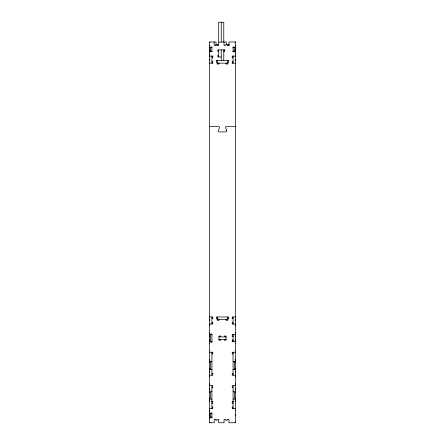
<?xml version="1.0" encoding="UTF-8"?>
<svg xmlns="http://www.w3.org/2000/svg" width="445" height="445" viewBox="0 0 445 445"><rect width="100%" height="100%" fill="white"/><g stroke="black" fill="none" stroke-linecap="round" stroke-linejoin="round"><path stroke-width="0.67" d="M218.979 63.145L218.979 63.991L217.288 63.991L217.288 62.3L216.442 62.3L216.442 60.609M226.032 63.145L226.032 63.991L227.723 63.991L227.723 62.3L228.569 62.3L228.569 60.609M235.616 126.608L226.394 126.608A0.846 0.846 0 0 0 225.598 127.743L226.755 130.897A0.846 0.846 0 0 1 225.921 131.892L219.079 131.892A0.846 0.846 0 0 1 218.245 130.897L219.402 127.743A0.846 0.846 0 0 0 218.606 126.608L209.384 126.608M235.616 41.991L228.986 41.991L228.986 45.379L227.295 45.379L227.295 44.533L225.743 44.533L225.743 45.379L224.052 45.379L224.052 41.991M235.138 42.18L235.616 42.18M209.384 42.236L209.862 42.236M209.384 42.559L209.862 42.559M235.138 42.503L235.616 42.503M218.762 44.533L217.733 44.533L217.733 45.379M235.138 45.891L235.616 45.891M209.384 45.941L209.862 45.941M233.074 47.582L235.616 47.582M209.384 47.632L211.926 47.632M209.384 49.045L209.862 49.045M235.138 48.995L235.616 48.995M209.384 49.89L209.862 49.89M225.053 49.89L217.861 49.89L217.861 51.581L218.706 51.581M235.138 49.84L235.616 49.84M233.074 51.108L235.616 51.108M209.384 51.158L211.926 51.158A0.634 0.634 0 0 1 211.292 51.792A0.634 0.634 0 0 1 210.652 51.158L210.652 47.532M223.779 51.581L224.63 51.581L224.63 49.89M209.384 52.849L209.862 52.849M235.138 52.799L235.616 52.799M235.138 54.351L235.616 54.351M209.384 54.401L209.862 54.401M218.706 55.247L217.861 55.247L217.861 56.943L221.243 56.943M209.384 56.098L212.771 56.098L212.771 57.789L211.926 57.789M235.616 56.098L232.229 56.098L232.229 57.789L233.074 57.789M235.138 59.708L235.616 59.708M209.384 59.764L209.862 59.764M235.138 60.553L235.616 60.553M209.378 60.609L209.862 60.609M216.014 60.609L228.986 60.609M235.138 60.609L235.622 60.609M211.926 61.455L212.771 61.455L212.771 63.145M233.074 61.455L232.229 61.455L232.229 63.145M209.378 63.145L212.838 63.145M216.965 63.145L228.035 63.145M232.162 63.145L235.622 63.145M209.378 316.985L212.771 316.985L212.771 318.676L211.926 318.676M235.622 316.985L232.229 316.985L232.229 318.676L233.074 318.676M217.288 318.676L216.442 318.676L216.442 316.985L228.569 316.985L228.569 318.676L227.723 318.676M209.378 319.521L209.862 319.521M216.965 319.521L228.035 319.521M235.138 319.521L235.622 319.521M209.384 320.367L209.862 320.367M235.138 320.367L235.616 320.367M211.926 322.341L212.771 322.341L212.771 324.038L209.384 324.038M233.074 322.341L232.229 322.341L232.229 324.038L235.616 324.038M209.384 325.729L209.862 325.729M235.138 325.729L235.616 325.729M209.384 332.921L209.862 332.921M235.138 332.921L235.616 332.921M209.384 334.612L211.926 334.612A0.634 0.634 0 0 0 211.292 333.978A0.634 0.634 0 0 0 210.652 334.612L210.652 341.665A0.634 0.634 0 0 0 211.292 342.3A0.634 0.634 0 0 0 211.926 341.665L210.652 341.665M235.616 334.612L232.229 334.612L232.229 336.303L233.074 336.303M209.384 336.02L209.784 336.02M233.074 336.02L233.391 336.02M235.138 336.02L235.616 336.02M209.384 336.871L209.812 336.871M218.768 336.871L226.244 336.871M235.138 336.871L235.622 336.871M209.384 339.407L209.812 339.407M218.768 339.407L226.244 339.407M235.138 339.407L235.622 339.407M233.074 339.969L232.229 339.969L232.229 341.665L235.616 341.665M209.384 340.253L209.784 340.253M233.074 340.253L233.391 340.253M235.138 340.253L235.616 340.253M209.384 341.665L209.862 341.665M209.384 343.356L209.862 343.356M235.138 343.356L235.616 343.356M209.384 350.549L209.862 350.549M235.138 350.549L235.616 350.549M209.384 352.24L212.771 352.24L212.771 353.931L211.926 353.931M235.616 352.24L232.229 352.24L232.229 353.931L233.074 353.931M209.384 359.365L209.862 359.365M235.138 359.365L235.616 359.365M209.384 360.216L209.862 360.216M235.138 360.216L235.616 360.216M209.384 362.753L210.652 362.753L210.652 368.677L209.384 368.677M235.616 362.753L234.348 362.753L234.348 368.677L235.616 368.677M209.384 369.639L211.926 369.639M233.074 369.639L235.616 369.639M209.384 369.678L211.926 369.678M233.074 369.678L235.616 369.678M209.384 371.213L209.862 371.213M235.138 371.213L235.616 371.213M209.384 372.059L209.862 372.059M235.138 372.059L235.616 372.059M211.926 373.461L212.771 373.461L212.771 375.157L209.384 375.157M233.074 373.461L232.229 373.461L232.229 375.157L235.616 375.157M209.384 376.848L209.862 376.848M235.138 376.848L235.616 376.848M209.384 384.041L209.862 384.041M235.138 384.041L235.616 384.041M209.384 385.732L212.771 385.732L212.771 387.423L211.926 387.423M235.616 385.732L232.229 385.732L232.229 387.423L233.074 387.423M209.384 388.83L209.862 388.83M235.138 388.83L235.616 388.83M209.384 389.675L209.862 389.675M235.138 389.675L235.616 389.675M209.384 391.244L211.926 391.211M233.074 391.211L235.616 391.244M209.384 392.212L210.652 392.212L210.652 398.136L209.384 398.136M235.616 392.212L234.348 392.212L234.348 398.136L235.616 398.136M209.384 399.137L211.926 399.104M233.074 399.104L235.616 399.137M209.384 400.672L209.862 400.672M235.138 400.672L235.616 400.672M209.384 401.518L209.862 401.518M211.609 401.518L211.926 401.518M233.074 401.518L233.391 401.518M235.138 401.518L235.616 401.518M211.926 401.596L212.771 401.596L212.771 403.287L211.926 403.287M233.074 401.596L232.229 401.596L232.229 403.287L233.074 403.287M211.926 406.958L212.771 406.958L212.771 408.649L209.384 408.649M233.074 406.958L232.229 406.958L232.229 408.649L235.616 408.649M209.384 410.34L209.862 410.34M235.138 410.34L235.616 410.34M209.384 411.892L209.862 411.892M209.384 413.583L209.862 413.583M210.652 413.583L211.926 413.583A0.634 0.634 0 0 0 211.292 412.949A0.634 0.634 0 0 0 210.652 413.583L210.841 417.594M209.384 414.851L209.862 414.851M235.138 414.851L235.616 414.851M209.384 415.697L209.862 415.697M235.138 415.697L235.616 415.697M209.384 417.11L209.862 417.11M210.257 417.11L211.926 417.11M209.384 418.801L209.862 418.801M209.384 422.188L209.862 422.188M235.138 422.188L235.616 422.188M209.384 422.505L209.862 422.505M235.138 422.505L235.616 422.505M234.159 47.148L234.348 51.158A0.634 0.634 0 0 1 233.708 51.792A0.634 0.634 0 0 1 233.074 51.158M211.737 47.148L211.926 47.532M226.588 130.424L226.449 130.04M218.706 42.153L226.321 41.991L226.321 44.533M235.616 41.941L235.616 422.75L228.986 422.75L228.986 419.368L227.295 419.368L227.295 420.214L225.743 420.214L225.743 419.368L224.052 419.368L224.052 422.75L218.706 422.75L218.706 419.368L217.015 419.368L217.015 420.214L215.869 420.214L215.869 419.368L214.179 419.368L214.179 422.75L209.384 422.75L209.384 41.991L216.036 41.991L216.036 45.379M233.074 46.948L233.074 51.848M233.074 55.892L233.074 63.145M233.074 316.985L233.074 324.144M233.074 334.401L233.074 341.983M233.074 352.24L233.074 375.369M233.074 385.626L233.074 408.755M229.153 45.379L229.153 44.533L228.012 44.533L228.012 45.379M227.718 60.609L227.723 63.991M227.718 316.985L227.723 320.367L226.032 320.367L226.032 319.521M224.341 336.871L224.341 336.02L226.032 336.02L226.032 340.253L224.341 340.253L224.341 339.407M223.779 41.991L223.779 22.25L218.706 22.25L218.706 45.379L217.015 45.379L217.015 44.533L215.869 44.533L215.869 45.379L214.179 45.379L214.179 41.991M223.779 49.89L223.779 60.609M221.243 22.25L221.243 41.991M221.243 49.89L221.243 60.609M220.676 336.871L220.676 336.02L218.979 336.02L218.979 340.253L220.676 340.253L220.676 339.407M218.979 319.521L218.979 320.367L217.288 320.367L217.282 316.985M218.706 49.89L218.706 56.943M217.282 60.609L217.288 63.991M211.926 46.998L211.926 51.792M211.926 55.892L211.926 63.145M211.926 316.985L211.926 324.144M211.926 333.978L211.926 342.405M211.926 352.195L211.926 375.369M211.926 385.626L211.926 408.755M211.926 412.738L211.926 418.061M233.035 47.52A0.645 0.645 0 0 1 234.109 47.198M210.613 47.52A0.645 0.645 0 0 1 211.687 47.198M211.965 417.221A0.645 0.645 0 0 1 210.891 417.549M211.926 361.752L209.384 361.752L211.926 361.785M235.616 361.752L233.074 361.752L235.616 361.785"/></g></svg>
